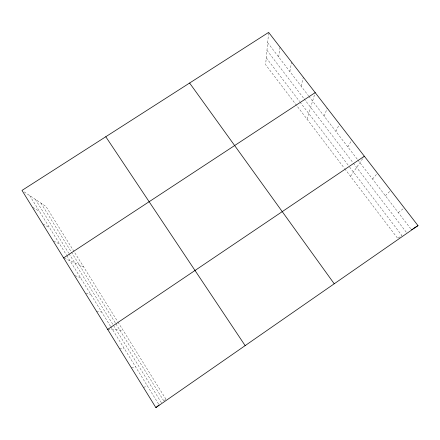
<?xml version="1.0" encoding="UTF-8"?>
<svg xmlns="http://www.w3.org/2000/svg" width="440" height="440" viewBox="0 0 440 440"><rect width="100%" height="100%" fill="white"/><g stroke="black" fill="none" stroke-linecap="round" stroke-linejoin="round"><path stroke-width="0.33" stroke-dasharray="2.2 1.65" d="M268.582 33.039L265.617 64.691L344.361 168.251M278.685 57.013L280.044 47.146M289.834 71.517L291.599 62.095M301.131 86.213L303.314 77.253M307.027 119.152L315.189 92.615M324.175 116.182L327.223 108.185M335.935 131.472L339.427 123.976M347.848 146.965L351.808 139.986M350.515 176.341L363.985 156.761M372.537 179.075L377.471 173.195M385.33 195.712L390.781 190.416M164.225 400.582L165.495 399.509M398.305 212.586L404.289 207.889M398.195 238.002L401.962 235.648L348.975 166.21M143.539 387.596L147.224 385.66M131.395 367.901L135.514 366.724M119.444 348.502L123.981 348.062M107.668 329.401L123.041 330.259M96.41 311.141L101.734 312.087M85.949 293.32L91.014 294.745M74.987 275.627L80.438 277.646M64.191 258.176L83.573 266.832M53.543 240.972L59.725 244.145M43.098 224.026L49.583 227.733M32.752 207.29L39.573 211.552M24.2 191.889L46.063 206.558L117.656 321.596M267.674 42.697L308.49 95.783M308.897 96.311L357.423 159.418M357.841 159.962L410.647 228.635M266.959 50.342L303.639 98.23M304.051 98.764L353.007 162.679M353.408 163.207L406.648 232.716M266.261 57.805L299.602 101.503M300.02 102.053L348.568 165.677M344.773 168.79L397.656 238.337M118.014 322.173L165.919 399.157M40.953 203.132L115.528 323.202M115.88 323.774L163.801 400.934M35.398 199.403L68.646 253.061M69.008 253.638L161.491 402.881M29.7 195.58L66.462 255.041M66.82 255.613L110.506 326.271M110.858 326.838L158.746 404.3"/><path stroke-width="0.66" d="M155.87 407.605L418 225.627L268.642 32.395L22 190.416L155.87 407.605L159.11 404.882M107.668 329.401L364.353 156.228M63.608 257.917L315.189 92.615M411.466 229.708L412.555 229.026M413.644 228.349L418 225.627M189.607 83.034L334.224 283.784M105.782 136.736L245.146 345.625"/></g></svg>
